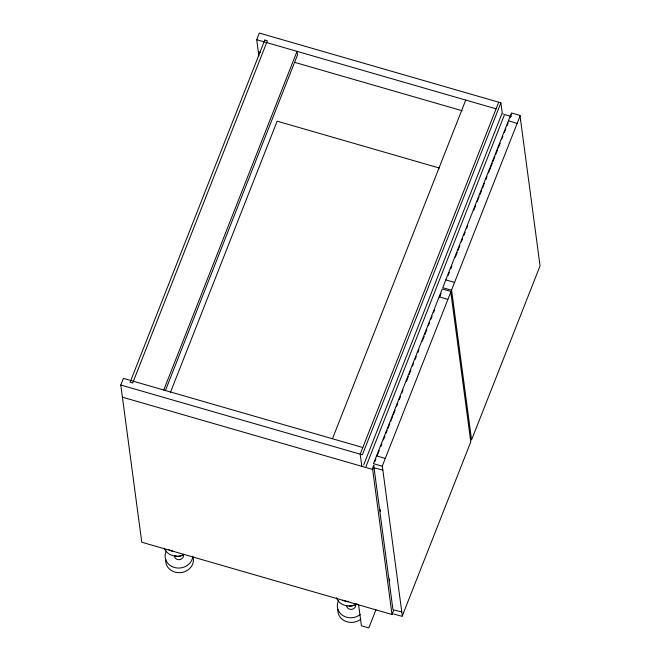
<?xml version="1.0" encoding="UTF-8"?>
<svg xmlns="http://www.w3.org/2000/svg" width="661" height="661" viewBox="0 0 661 661"><rect width="100%" height="100%" fill="white"/><g stroke="black" fill="none" stroke-linecap="round" stroke-linejoin="round"><path stroke-width="0.99" d="M393.543 613.953L402.202 616.366M401.772 611.904L392.973 609.756L374.043 467.806M450.901 291.476L442.25 288.948L373.49 463.658M520.166 115.485L511.507 112.957L442.746 287.692L451.413 290.187M451.438 295.574L451.331 295.971M470.368 437.475L470.268 437.871M393.51 610.706L392.014 614.507L141.768 542.227L120.789 385.024L123.409 378.373L362.815 447.522M258.864 55.945L256.691 39.701L259.31 33.05L500.881 102.827L502.228 112.882L363.707 464.857M163.746 390.023L297.029 51.351L297.508 54.913L165.349 390.709M170.307 392.7L277.157 121.178L439.367 168.034M332.458 438.755L465.741 100.075M498.716 102.199L360.195 454.173L361.823 466.327M500.881 102.827L362.368 454.793L120.789 385.024M366.02 466.534L504.533 114.56L511.044 116.435M374.804 461.783L375.894 458.99M377.373 455.247L379.257 450.455M380.769 446.621L381.901 443.746M383.413 439.904L384.917 436.07M386.049 433.195L387.181 430.319M387.941 428.402L389.825 423.61M390.577 421.685L392.469 416.893M393.221 414.976L395.104 410.184M396.617 406.35L397.748 403.466M399.261 399.632L400.392 396.757M401.896 392.923L403.028 390.048M406.424 381.414L408.316 376.621M409.068 374.704L410.952 369.912M412.464 366.078L413.596 363.195M415.108 359.361L416.24 356.486M417.752 352.652L418.884 349.776M422.28 341.142L424.164 336.35M424.916 334.433L426.808 329.641M428.311 325.799L429.443 322.923M430.955 319.089L432.087 316.214M433.599 312.38L434.731 309.505M439.631 297.037L441.094 293.319M448.141 275.422L449.273 272.547M450.777 268.713L451.909 265.838M455.313 257.212L457.197 252.411M457.949 250.494L459.841 245.702M461.345 241.868L462.477 238.993M463.989 235.151L465.121 232.275M466.633 228.442L467.765 225.566M473.797 210.223L475.689 205.431M477.192 201.597L479.085 196.796M479.836 194.879L481.72 190.087M482.48 188.17L484.364 183.378M485.876 179.544L487.008 176.661M488.52 172.827L492.288 163.242M493.048 161.325L494.932 156.525M495.684 154.608L497.576 149.816M498.328 147.899L500.212 143.107M501.724 139.264L502.856 136.389M504.368 132.555L505.872 128.721M507.004 125.846L508.135 122.971M510.358 117.336L511.449 114.551M373.655 465.534L372.523 468.409L392.014 614.507M374.176 465.625L372.664 469.459L122.417 397.178M382.843 470.004L374.052 467.872M520.587 119.98L520.653 119.567M375.96 609.731L368.788 627.95L361.418 625.818L358.617 604.856M539.525 261.888L539.591 261.467M508.441 120.756L517.133 123.433M439.177 296.748L447.877 299.416M376.539 455.916L385.206 458.412M382.116 466.179L373.49 463.692M445.82 279.909L454.471 282.421M256.691 39.701L496.097 108.842M258.319 51.855L260.294 52.426M294.922 62.431L462.105 110.718M502.963 113.808L503.434 114.105M193.053 557.256L193.45 559.198A13.914 12.361 -7.6 0 1 179.404 572.682A13.914 12.361 -7.6 0 1 165.729 559.66M380.182 509.474L380.455 511.515M389.445 578.896L389.717 580.936M192.847 556.248A13.914 12.361 -7.6 0 1 175.669 567.791A13.914 12.361 -7.6 0 1 166.258 551.125M183.51 555.331A4.52 4.016 -7.6 0 1 179.247 559.685A4.52 4.016 -7.6 0 1 174.496 556.017M183.428 554.24A6.957 6.18 -7.6 0 1 175.124 555.827M184.179 554.496A13.914 12.361 -7.6 0 1 164.234 548.076M173.909 551.472A13.914 12.361 -7.6 0 1 168.96 549.712M360.79 619.175A13.914 12.361 -7.6 0 1 345.439 621.233A13.914 12.361 -7.6 0 1 337.911 609.392M360.171 614.598A13.914 12.361 -7.6 0 1 342.927 615.589A13.914 12.361 -7.6 0 1 338.432 600.849M355.478 604.03A4.52 4.016 -7.6 0 1 352.016 609.335A4.52 4.016 -7.6 0 1 346.678 605.74M354.222 605.055A6.957 6.18 -7.6 0 1 349.008 606.054M357.13 603.79A13.914 12.361 -7.6 0 1 336.416 597.808M348.785 601.403A13.914 12.361 -7.6 0 1 342.695 600.221M264.764 40.065L130.093 382.265L132.696 383.016L267.366 40.817L264.764 40.065M450.802 291.988L382.314 466.022L402.309 615.887L470.797 441.854L450.802 291.988M520.058 115.997L451.57 290.03L471.566 439.896L540.054 265.871L520.058 115.997"/></g></svg>
